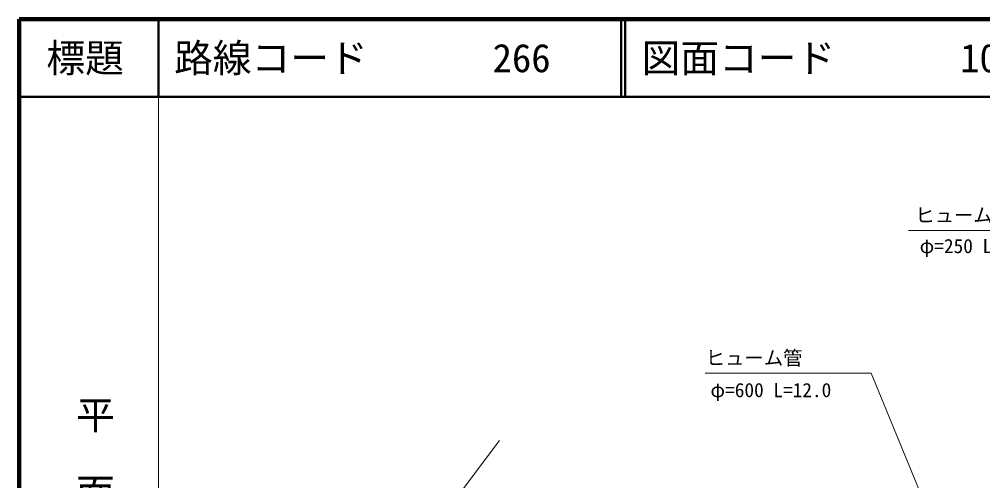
# Model space of a CAD drawing. Units: millimetres, scale not verified. Extents: x 40000 to 680011, y 20000 to 380000.
# Drawn here: x 40000 to 164440, y 320428 to 380000 of the extents above; entities that cross this region are included whole.
import ezdxf
from ezdxf.enums import TextEntityAlignment as Align

# ---------------------------------------------------------------- set-up
doc = ezdxf.new("R2010")
doc.units = ezdxf.units.MM
doc.header["$LTSCALE"] = 1000
for name, color, linetype, lineweight in [('M-BGD', 7, 'Continuous', 13), ('M-BGD-HTXT', 7, 'Continuous', 13), ('M-TTL', 2, 'Continuous', 140), ('M-TTL-BAND', 7, 'Continuous', 13), ('M-TTL-LINE', 7, 'Continuous', 50)]:
    doc.layers.add(name, color=color, linetype=linetype, lineweight=lineweight)
doc.layers.add('M-TTL-TXT', color=7, linetype='Continuous')
doc.styles.add('@ＭＳ ゴシック', font='')
doc.styles.add('ＭＳ ゴシック', font='')
doc.styles.get('@ＭＳ ゴシック').set_extended_font_data('@MS Gothic')
doc.styles.get('ＭＳ ゴシック').set_extended_font_data('MS Gothic')

msp = doc.modelspace()

# ---------------------------------------------------------------- linework, layer by layer
at = {"layer": 'M-BGD'}
msp.add_line((63456, 274387), (102023, 325623), dxfattribs=at)
at = {"layer": 'M-BGD-HTXT'}
for p, q in [((178910, 352743), (154838, 352743)), ((150023, 334315), (128607, 334315)), ((168617, 289159), (150023, 334315))]:
    msp.add_line(p, q, dxfattribs=at)
at = {"layer": 'M-TTL'}
for p, q in [((40000, 380000), (40000, 20000)), ((680000, 380000), (40000, 380000))]:
    msp.add_line(p, q, dxfattribs=at)
at = {"layer": 'M-TTL-BAND'}
msp.add_line((58000, 370000), (58000, 20000), dxfattribs=at)
at = {"layer": 'M-TTL-LINE'}
for p, q in [((58000, 380000), (58000, 370000)), ((117750, 380000), (117750, 370000)), ((118250, 380000), (118250, 370000)), ((40000, 370000), (680000, 370000))]:
    msp.add_line(p, q, dxfattribs=at)

# ---------------------------------------------------------------- texts
at = {"layer": 'M-BGD-HTXT', "style": 'ＭＳ ゴシック'}
for s, p in [('ヒューム管', (161976, 353243)), ('φ=250 L=6.1', (163470, 349259)), ('ヒューム管', (134916, 334815)), ('φ=600 L=12.0', (137074, 330665))]:
    msp.add_text(s, height=1833, dxfattribs=at).set_placement(p, align=Align.BOTTOM_CENTER)
at = {"layer": 'M-TTL-BAND', "style": '@ＭＳ ゴシック'}
msp.add_text('平  面  図', height=3666, rotation=270, dxfattribs=at).set_placement((49777, 306475), align=Align.MIDDLE_RIGHT)
at = {"layer": 'M-TTL-TXT', "style": 'ＭＳ ゴシック'}
msp.add_text('標題', height=3666, dxfattribs=at).set_placement((48500, 375000), align=Align.MIDDLE_CENTER)
for s, p in [('路線コード', (60000, 375000)), ('図面コード', (120380, 375000)), ('266', (101142, 375000)), ('10-0', (161521, 375000))]:
    msp.add_text(s, height=3666, dxfattribs=at).set_placement(p, align=Align.MIDDLE_LEFT)

doc.saveas('drawing.dxf')
